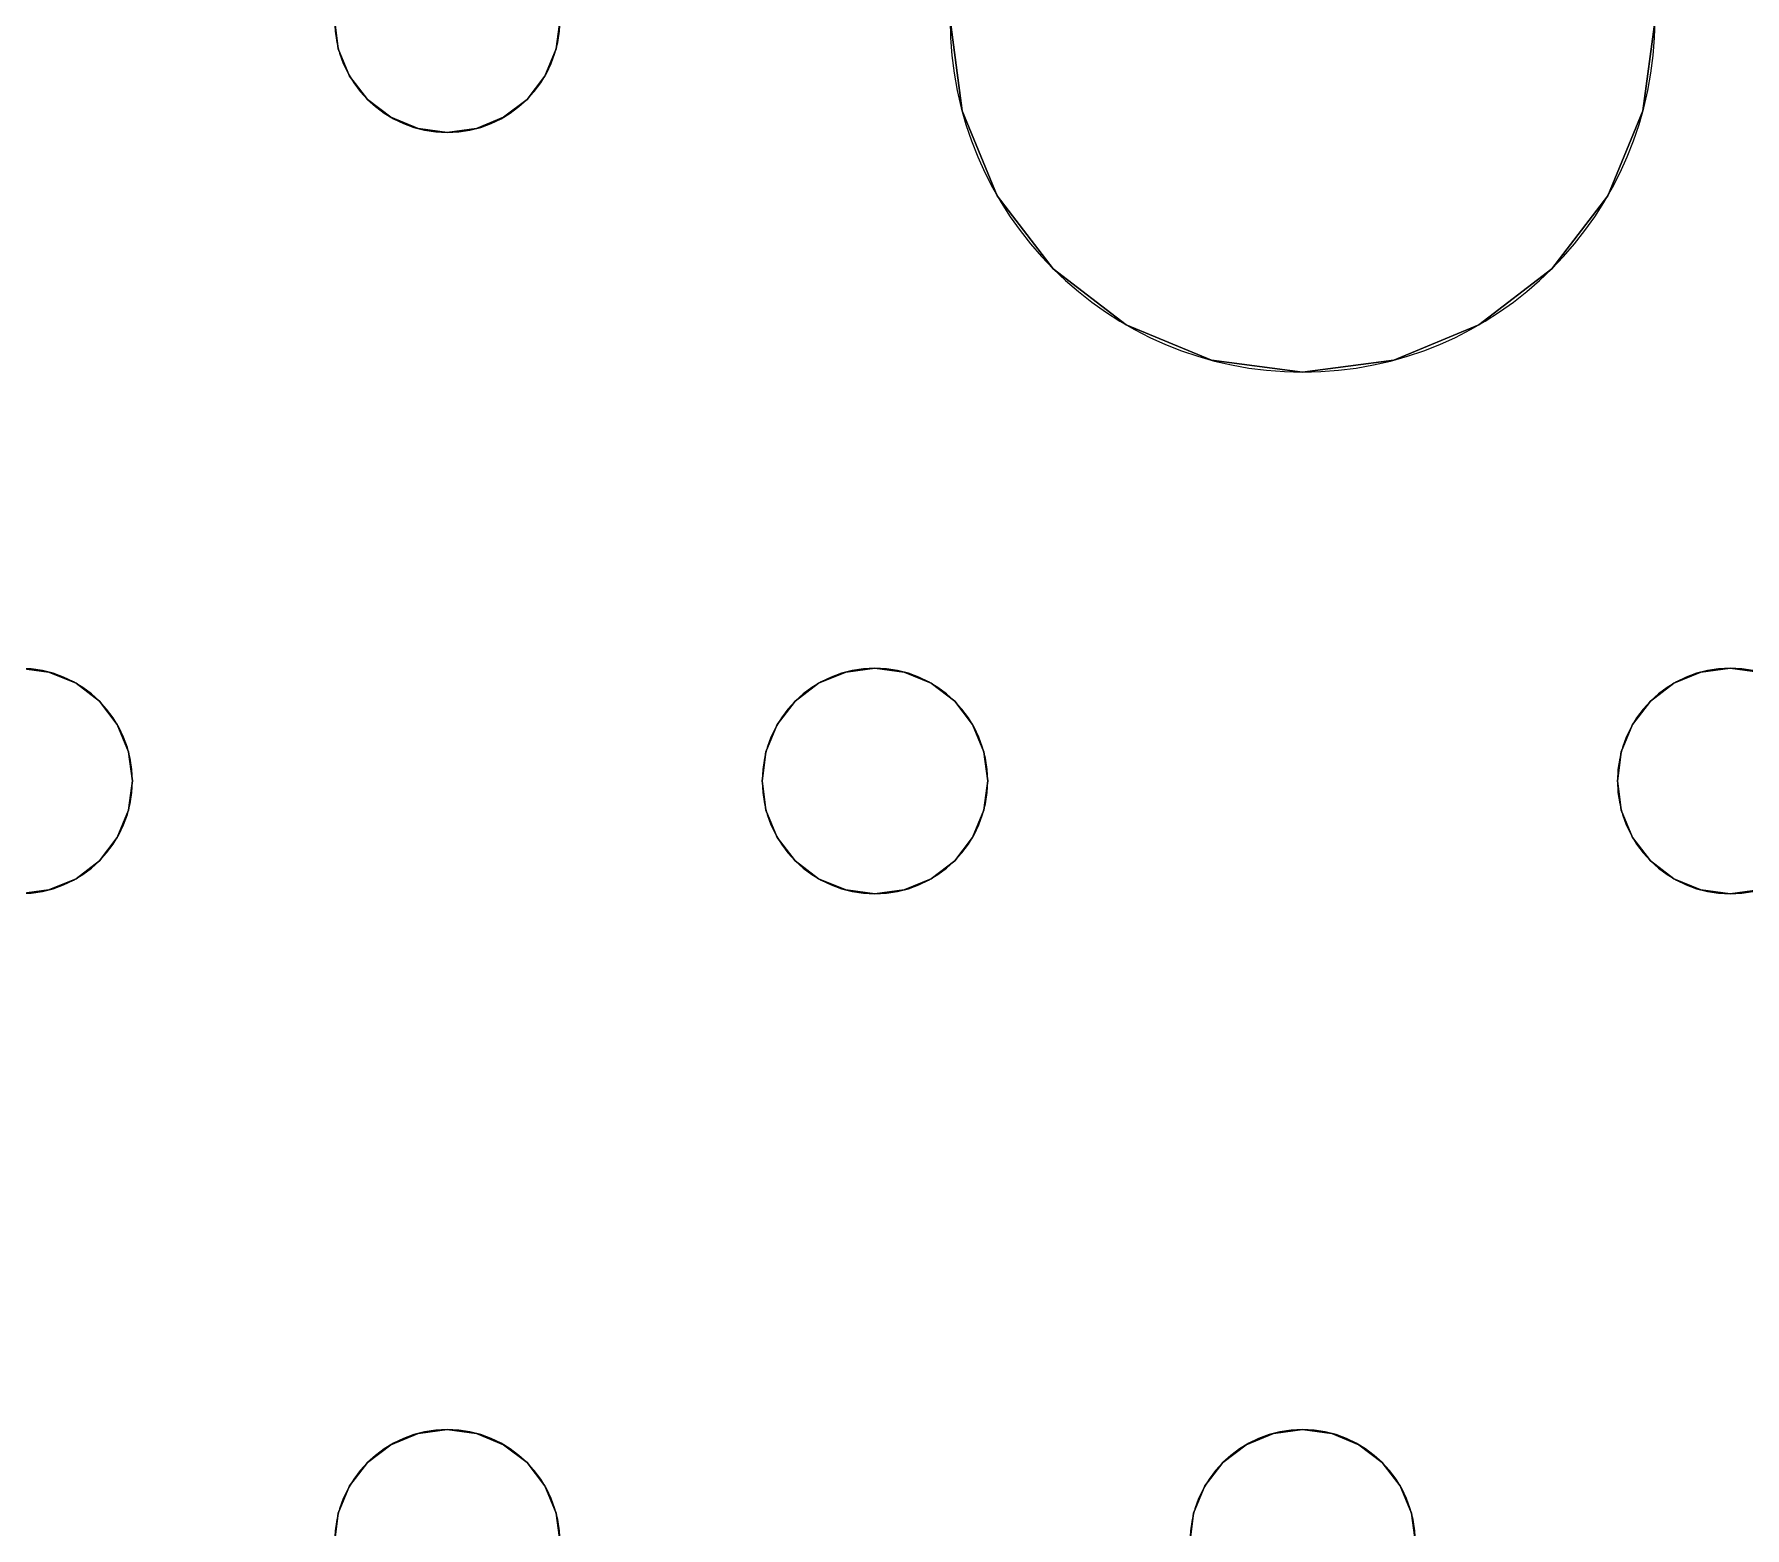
# Model space of a CAD drawing. Header units: millimetres. Extents: x -1 to 1601, y -701 to 1.
# Drawn here: x 370.7 to 431.4, y -286.5 to -233.5 of the extents above; entities that cross this region are included whole.
import ezdxf

# ---------------------------------------------------------------- set-up
doc = ezdxf.new("R2010")
doc.units = ezdxf.units.MM
doc.layers.add('IQ_200_3D', color=1, linetype='Continuous')
doc.layers.add('IQ_204_2D', color=7, linetype='Continuous')

msp = doc.modelspace()

# ---------------------------------------------------------------- linework, layer by layer
at = {"layer": 'IQ_200_3D', "lineweight": 18}
for points, invisible_edges in [([(122.762, -68.034, 850), (1477.238, -68.034, 850), (1477.238, -397.966, 850), (122.762, -397.966, 850)], 10), ([(122.762, -68.034, 860), (122.762, -397.966, 860), (1477.238, -397.966, 860), (1477.238, -68.034, 860)], 5), ([(358.913, -234.035, 888), (359.049, -233, 888), (381.382, -233, 888), (381.519, -234.035, 888)], 10), ([(381.382, -233, 890), (359.049, -233, 890), (358.913, -234.035, 890), (381.519, -234.035, 890)], 5), ([(381.382, -233, 890), (381.519, -234.035, 890), (381.519, -234.035, 888), (381.382, -233, 888)], 2), ([(389.246, -234.035, 890), (389.382, -233, 890), (389.382, -233, 888), (389.246, -234.035, 888)], 8), ([(389.246, -234.035, 888), (389.382, -233, 888), (403.216, -233, 888), (403.642, -236.235, 888)], 10), ([(403.216, -233, 890), (389.382, -233, 890), (389.246, -234.035, 890), (403.642, -236.235, 890)], 5), ([(403.216, -233, 890), (403.642, -236.235, 890), (403.642, -236.235, 888), (403.216, -233, 888)], 2), ([(427.79, -236.235, 890), (428.216, -233, 890), (428.216, -233, 888), (427.79, -236.235, 888)], 8), ([(442.185, -234.035, 888), (427.79, -236.235, 888), (428.216, -233, 888), (442.049, -233, 888)], 5), ([(442.185, -234.035, 890), (442.049, -233, 890), (428.216, -233, 890), (427.79, -236.235, 890)], 10), ([(358.513, -235, 888), (358.913, -234.035, 888), (381.519, -234.035, 888), (381.918, -235, 888)], 10), ([(358.513, -235, 890), (381.918, -235, 890), (381.519, -234.035, 890), (358.913, -234.035, 890)], 5), ([(381.519, -234.035, 890), (381.918, -235, 890), (381.918, -235, 888), (381.519, -234.035, 888)], 10), ([(388.847, -235, 890), (389.246, -234.035, 890), (389.246, -234.035, 888), (388.847, -235, 888)], 10), ([(389.246, -234.035, 888), (403.642, -236.235, 888), (388.847, -235, 888)], 3), ([(403.642, -236.235, 890), (389.246, -234.035, 890), (388.847, -235, 890)], 13), ([(442.585, -235, 888), (427.79, -236.235, 888), (442.185, -234.035, 888)], 3), ([(427.79, -236.235, 890), (442.585, -235, 890), (442.185, -234.035, 890)], 13), ([(370.216, -256, 888), (357.878, -235.828, 888), (358.513, -235, 888), (381.918, -235, 888)], 13), ([(381.918, -235, 890), (358.513, -235, 890), (370.216, -256, 890), (382.554, -235.828, 890)], 7), ([(381.918, -235, 888), (382.554, -235.828, 888), (370.216, -256, 888)], 14), ([(381.918, -235, 890), (382.554, -235.828, 890), (382.554, -235.828, 888), (381.918, -235, 888)], 10), ([(388.211, -235.828, 890), (388.847, -235, 890), (388.847, -235, 888), (388.211, -235.828, 888)], 10), ([(388.211, -235.828, 888), (388.847, -235, 888), (403.642, -236.235, 888), (404.89, -239.25, 888)], 10), ([(403.642, -236.235, 890), (388.847, -235, 890), (388.211, -235.828, 890), (404.89, -239.25, 890)], 5), ([(443.221, -235.828, 888), (426.541, -239.25, 888), (427.79, -236.235, 888), (442.585, -235, 888)], 5), ([(443.221, -235.828, 890), (442.585, -235, 890), (427.79, -236.235, 890), (426.541, -239.25, 890)], 10), ([(382.554, -235.828, 888), (383.382, -236.464, 888), (371.251, -256.136, 888), (370.216, -256, 888)], 10), ([(371.251, -256.136, 890), (383.382, -236.464, 890), (382.554, -235.828, 890), (370.216, -256, 890)], 5), ([(382.554, -235.828, 890), (383.382, -236.464, 890), (383.382, -236.464, 888), (382.554, -235.828, 888)], 10), ([(387.382, -236.464, 890), (388.211, -235.828, 890), (388.211, -235.828, 888), (387.382, -236.464, 888)], 10), ([(388.211, -235.828, 888), (404.89, -239.25, 888), (399.514, -256.136, 888), (387.382, -236.464, 888)], 7), ([(399.514, -256.136, 890), (388.211, -235.828, 890), (387.382, -236.464, 890), (398.549, -256.536, 890)], 5), ([(399.514, -256.136, 890), (406.877, -241.839, 890), (404.89, -239.25, 890), (388.211, -235.828, 890)], 13), ([(431.918, -256.136, 888), (424.555, -241.839, 888), (426.541, -239.25, 888), (443.221, -235.828, 888)], 13), ([(443.221, -235.828, 890), (426.541, -239.25, 890), (431.918, -256.136, 890), (444.049, -236.464, 890)], 7), ([(383.382, -236.464, 888), (384.347, -236.864, 888), (372.216, -256.536, 888), (371.251, -256.136, 888)], 10), ([(372.216, -256.536, 890), (384.347, -236.864, 890), (383.382, -236.464, 890), (371.251, -256.136, 890)], 5), ([(383.382, -236.464, 890), (384.347, -236.864, 890), (384.347, -236.864, 888), (383.382, -236.464, 888)], 10), ([(386.418, -236.864, 890), (387.382, -236.464, 890), (387.382, -236.464, 888), (386.418, -236.864, 888)], 10), ([(398.549, -256.536, 888), (386.418, -236.864, 888), (387.382, -236.464, 888), (399.514, -256.136, 888)], 5), ([(386.418, -236.864, 890), (397.721, -257.172, 890), (398.549, -256.536, 890), (387.382, -236.464, 890)], 5), ([(403.642, -236.235, 890), (404.89, -239.25, 890), (404.89, -239.25, 888), (403.642, -236.235, 888)], 10), ([(426.541, -239.25, 890), (427.79, -236.235, 890), (427.79, -236.235, 888), (426.541, -239.25, 888)], 10), ([(384.347, -236.864, 888), (385.382, -237, 888), (373.044, -257.172, 888), (372.216, -256.536, 888)], 10), ([(373.044, -257.172, 890), (385.382, -237, 890), (384.347, -236.864, 890), (372.216, -256.536, 890)], 5), ([(373.68, -258, 888), (373.044, -257.172, 888), (385.382, -237, 888), (397.085, -258, 888)], 14), ([(373.044, -257.172, 890), (373.68, -258, 890), (385.382, -237, 890)], 14), ([(397.085, -258, 890), (397.721, -257.172, 890), (385.382, -237, 890), (373.68, -258, 890)], 14), ([(385.382, -237, 888), (384.347, -236.864, 888), (384.347, -236.864, 890), (385.382, -237, 890)], 10), ([(386.418, -236.864, 888), (385.382, -237, 888), (385.382, -237, 890), (386.418, -236.864, 890)], 10), ([(397.721, -257.172, 888), (397.085, -258, 888), (385.382, -237, 888), (386.418, -236.864, 888)], 10), ([(397.721, -257.172, 890), (386.418, -236.864, 890), (385.382, -237, 890)], 13), ([(386.418, -236.864, 888), (398.549, -256.536, 888), (397.721, -257.172, 888)], 13), ([(406.877, -241.839, 888), (400.549, -256, 888), (399.514, -256.136, 888), (404.89, -239.25, 888)], 5), ([(404.89, -239.25, 890), (406.877, -241.839, 890), (406.877, -241.839, 888), (404.89, -239.25, 888)], 10), ([(424.555, -241.839, 890), (426.541, -239.25, 890), (426.541, -239.25, 888), (424.555, -241.839, 888)], 10), ([(424.555, -241.839, 890), (430.882, -256, 890), (431.918, -256.136, 890), (426.541, -239.25, 890)], 5), ([(400.549, -256, 890), (406.877, -241.839, 890), (399.514, -256.136, 890)], 3), ([(401.584, -256.136, 888), (400.549, -256, 888), (406.877, -241.839, 888), (409.466, -243.825, 888)], 10), ([(406.877, -241.839, 890), (400.549, -256, 890), (401.584, -256.136, 890)], 13), ([(409.466, -243.825, 890), (406.877, -241.839, 890), (401.584, -256.136, 890), (402.549, -256.536, 890)], 10), ([(406.877, -241.839, 890), (409.466, -243.825, 890), (409.466, -243.825, 888), (406.877, -241.839, 888)], 10), ([(421.966, -243.825, 890), (424.555, -241.839, 890), (424.555, -241.839, 888), (421.966, -243.825, 888)], 10), ([(421.966, -243.825, 888), (424.555, -241.839, 888), (429.847, -256.136, 888), (428.882, -256.536, 888)], 10), ([(421.966, -243.825, 890), (428.882, -256.536, 890), (429.847, -256.136, 890), (424.555, -241.839, 890)], 5), ([(429.847, -256.136, 888), (424.555, -241.839, 888), (430.882, -256, 888)], 3), ([(424.555, -241.839, 888), (431.918, -256.136, 888), (430.882, -256, 888)], 13), ([(424.555, -241.839, 890), (429.847, -256.136, 890), (430.882, -256, 890)], 13), ([(409.466, -243.825, 888), (402.549, -256.536, 888), (401.584, -256.136, 888)], 13), ([(403.378, -257.172, 888), (402.549, -256.536, 888), (409.466, -243.825, 888), (412.481, -245.074, 888)], 10), ([(403.378, -257.172, 890), (412.481, -245.074, 890), (409.466, -243.825, 890), (402.549, -256.536, 890)], 5), ([(409.466, -243.825, 890), (412.481, -245.074, 890), (412.481, -245.074, 888), (409.466, -243.825, 888)], 10), ([(418.951, -245.074, 890), (421.966, -243.825, 890), (421.966, -243.825, 888), (418.951, -245.074, 888)], 10), ([(428.054, -257.172, 888), (418.951, -245.074, 888), (421.966, -243.825, 888), (428.882, -256.536, 888)], 5), ([(421.966, -243.825, 890), (418.951, -245.074, 890), (428.054, -257.172, 890), (428.882, -256.536, 890)], 10), ([(412.481, -245.074, 888), (415.716, -245.5, 888), (404.013, -258, 888), (403.378, -257.172, 888)], 10), ([(404.013, -258, 890), (415.716, -245.5, 890), (412.481, -245.074, 890), (403.378, -257.172, 890)], 5), ([(415.716, -245.5, 888), (412.481, -245.074, 888), (412.481, -245.074, 890), (415.716, -245.5, 890)], 10), ([(418.951, -245.074, 888), (415.716, -245.5, 888), (415.716, -245.5, 890), (418.951, -245.074, 890)], 10), ([(427.418, -258, 888), (415.716, -245.5, 888), (418.951, -245.074, 888), (428.054, -257.172, 888)], 5), ([(427.418, -258, 890), (428.054, -257.172, 890), (418.951, -245.074, 890), (415.716, -245.5, 890)], 10), ([(404.413, -258.965, 888), (404.013, -258, 888), (415.716, -245.5, 888), (427.019, -258.965, 888)], 14), ([(404.413, -258.965, 890), (415.716, -245.5, 890), (404.013, -258, 890)], 3), ([(427.019, -258.965, 890), (427.418, -258, 890), (415.716, -245.5, 890), (404.413, -258.965, 890)], 14), ([(427.418, -258, 888), (427.019, -258.965, 888), (415.716, -245.5, 888)], 14), ([(370.216, -256, 888), (371.251, -256.136, 888), (371.251, -256.136, 890), (370.216, -256, 890)], 10), ([(399.514, -256.136, 888), (400.549, -256, 888), (400.549, -256, 890), (399.514, -256.136, 890)], 10), ([(400.549, -256, 888), (401.584, -256.136, 888), (401.584, -256.136, 890), (400.549, -256, 890)], 10), ([(429.847, -256.136, 888), (430.882, -256, 888), (430.882, -256, 890), (429.847, -256.136, 890)], 10), ([(430.882, -256, 888), (431.918, -256.136, 888), (431.918, -256.136, 890), (430.882, -256, 890)], 10), ([(372.216, -256.536, 890), (371.251, -256.136, 890), (371.251, -256.136, 888), (372.216, -256.536, 888)], 10), ([(373.044, -257.172, 890), (372.216, -256.536, 890), (372.216, -256.536, 888), (373.044, -257.172, 888)], 10), ([(398.549, -256.536, 890), (397.721, -257.172, 890), (397.721, -257.172, 888), (398.549, -256.536, 888)], 10), ([(399.514, -256.136, 890), (398.549, -256.536, 890), (398.549, -256.536, 888), (399.514, -256.136, 888)], 10), ([(402.549, -256.536, 890), (401.584, -256.136, 890), (401.584, -256.136, 888), (402.549, -256.536, 888)], 10), ([(403.378, -257.172, 890), (402.549, -256.536, 890), (402.549, -256.536, 888), (403.378, -257.172, 888)], 10), ([(428.882, -256.536, 890), (428.054, -257.172, 890), (428.054, -257.172, 888), (428.882, -256.536, 888)], 10), ([(429.847, -256.136, 890), (428.882, -256.536, 890), (428.882, -256.536, 888), (429.847, -256.136, 888)], 10), ([(373.68, -258, 890), (373.044, -257.172, 890), (373.044, -257.172, 888), (373.68, -258, 888)], 10), ([(397.721, -257.172, 890), (397.085, -258, 890), (397.085, -258, 888), (397.721, -257.172, 888)], 10), ([(404.013, -258, 890), (403.378, -257.172, 890), (403.378, -257.172, 888), (404.013, -258, 888)], 10), ([(428.054, -257.172, 890), (427.418, -258, 890), (427.418, -258, 888), (428.054, -257.172, 888)], 10), ([(374.079, -258.965, 890), (373.68, -258, 890), (373.68, -258, 888), (374.079, -258.965, 888)], 10), ([(396.685, -258.965, 888), (374.079, -258.965, 888), (373.68, -258, 888), (397.085, -258, 888)], 5), ([(396.685, -258.965, 890), (397.085, -258, 890), (373.68, -258, 890), (374.079, -258.965, 890)], 10), ([(397.085, -258, 890), (396.685, -258.965, 890), (396.685, -258.965, 888), (397.085, -258, 888)], 10), ([(404.413, -258.965, 890), (404.013, -258, 890), (404.013, -258, 888), (404.413, -258.965, 888)], 10), ([(427.418, -258, 890), (427.019, -258.965, 890), (427.019, -258.965, 888), (427.418, -258, 888)], 10), ([(374.216, -260, 890), (374.079, -258.965, 890), (374.079, -258.965, 888), (374.216, -260, 888)], 2), ([(396.549, -260, 888), (374.216, -260, 888), (374.079, -258.965, 888), (396.685, -258.965, 888)], 5), ([(374.079, -258.965, 890), (396.549, -260, 890), (396.685, -258.965, 890)], 13), ([(374.216, -260, 890), (396.685, -261.035, 890), (396.549, -260, 890), (374.079, -258.965, 890)], 5), ([(396.685, -258.965, 890), (396.549, -260, 890), (396.549, -260, 888), (396.685, -258.965, 888)], 8), ([(404.549, -260, 890), (404.413, -258.965, 890), (404.413, -258.965, 888), (404.549, -260, 888)], 2), ([(426.882, -260, 888), (404.549, -260, 888), (404.413, -258.965, 888), (427.019, -258.965, 888)], 5), ([(426.882, -260, 890), (427.019, -258.965, 890), (404.413, -258.965, 890), (404.549, -260, 890)], 10), ([(427.019, -258.965, 890), (426.882, -260, 890), (426.882, -260, 888), (427.019, -258.965, 888)], 8), ([(374.079, -261.035, 890), (374.216, -260, 890), (374.216, -260, 888), (374.079, -261.035, 888)], 8), ([(396.685, -261.035, 888), (374.079, -261.035, 888), (374.216, -260, 888), (396.549, -260, 888)], 5), ([(374.079, -261.035, 890), (396.685, -261.035, 890), (374.216, -260, 890)], 3), ([(396.549, -260, 890), (396.685, -261.035, 890), (396.685, -261.035, 888), (396.549, -260, 888)], 2), ([(404.413, -261.035, 890), (404.549, -260, 890), (404.549, -260, 888), (404.413, -261.035, 888)], 8), ([(427.019, -261.035, 888), (427.418, -262, 888), (404.413, -261.035, 888), (404.549, -260, 888)], 10), ([(404.549, -260, 890), (404.413, -261.035, 890), (427.019, -261.035, 890), (426.882, -260, 890)], 10), ([(404.549, -260, 888), (426.882, -260, 888), (427.019, -261.035, 888)], 13), ([(426.882, -260, 890), (427.019, -261.035, 890), (427.019, -261.035, 888), (426.882, -260, 888)], 2), ([(373.68, -262, 890), (374.079, -261.035, 890), (374.079, -261.035, 888), (373.68, -262, 888)], 10), ([(373.68, -262, 888), (374.079, -261.035, 888), (397.085, -262, 888), (385.382, -283, 888)], 14), ([(397.085, -262, 890), (396.685, -261.035, 890), (374.079, -261.035, 890), (373.68, -262, 890)], 10), ([(397.085, -262, 888), (374.079, -261.035, 888), (396.685, -261.035, 888)], 3), ([(396.685, -261.035, 890), (397.085, -262, 890), (397.085, -262, 888), (396.685, -261.035, 888)], 10), ([(404.013, -262, 890), (404.413, -261.035, 890), (404.413, -261.035, 888), (404.013, -262, 888)], 10), ([(404.013, -262, 888), (404.413, -261.035, 888), (427.418, -262, 888), (415.716, -283, 888)], 14), ([(427.418, -262, 890), (427.019, -261.035, 890), (404.413, -261.035, 890), (404.013, -262, 890)], 10), ([(427.019, -261.035, 890), (427.418, -262, 890), (427.418, -262, 888), (427.019, -261.035, 888)], 10), ([(373.044, -262.828, 890), (373.68, -262, 890), (373.68, -262, 888), (373.044, -262.828, 888)], 10), ([(373.044, -262.828, 888), (373.68, -262, 888), (385.382, -283, 888), (384.347, -283.136, 888)], 10), ([(385.382, -283, 890), (373.68, -262, 890), (373.044, -262.828, 890), (384.347, -283.136, 890)], 5), ([(385.382, -283, 890), (397.721, -262.828, 890), (397.085, -262, 890), (373.68, -262, 890)], 13), ([(385.382, -283, 888), (397.085, -262, 888), (397.721, -262.828, 888), (386.418, -283.136, 888)], 5), ([(397.085, -262, 890), (397.721, -262.828, 890), (397.721, -262.828, 888), (397.085, -262, 888)], 10), ([(403.378, -262.828, 890), (404.013, -262, 890), (404.013, -262, 888), (403.378, -262.828, 888)], 10), ([(403.378, -262.828, 888), (404.013, -262, 888), (415.716, -283, 888), (414.68, -283.136, 888)], 10), ([(415.716, -283, 890), (404.013, -262, 890), (403.378, -262.828, 890), (414.68, -283.136, 890)], 5), ([(415.716, -283, 890), (428.054, -262.828, 890), (427.418, -262, 890), (404.013, -262, 890)], 13), ([(415.716, -283, 888), (427.418, -262, 888), (428.054, -262.828, 888), (416.751, -283.136, 888)], 5), ([(427.418, -262, 890), (428.054, -262.828, 890), (428.054, -262.828, 888), (427.418, -262, 888)], 10), ([(372.216, -263.464, 890), (373.044, -262.828, 890), (373.044, -262.828, 888), (372.216, -263.464, 888)], 10), ([(372.216, -263.464, 888), (373.044, -262.828, 888), (384.347, -283.136, 888), (383.382, -283.536, 888)], 10), ([(384.347, -283.136, 890), (373.044, -262.828, 890), (372.216, -263.464, 890), (383.382, -283.536, 890)], 5), ([(397.721, -262.828, 890), (385.382, -283, 890), (386.418, -283.136, 890)], 13), ([(386.418, -283.136, 888), (397.721, -262.828, 888), (398.549, -263.464, 888), (387.382, -283.536, 888)], 5), ([(398.549, -263.464, 890), (397.721, -262.828, 890), (386.418, -283.136, 890), (387.382, -283.536, 890)], 10), ([(397.721, -262.828, 890), (398.549, -263.464, 890), (398.549, -263.464, 888), (397.721, -262.828, 888)], 10), ([(402.549, -263.464, 890), (403.378, -262.828, 890), (403.378, -262.828, 888), (402.549, -263.464, 888)], 10), ([(402.549, -263.464, 888), (403.378, -262.828, 888), (414.68, -283.136, 888), (413.716, -283.536, 888)], 10), ([(414.68, -283.136, 890), (403.378, -262.828, 890), (402.549, -263.464, 890), (413.716, -283.536, 890)], 5), ([(428.054, -262.828, 890), (415.716, -283, 890), (416.751, -283.136, 890)], 13), ([(416.751, -283.136, 888), (428.054, -262.828, 888), (428.882, -263.464, 888), (417.716, -283.536, 888)], 5), ([(428.882, -263.464, 890), (428.054, -262.828, 890), (416.751, -283.136, 890), (417.716, -283.536, 890)], 10), ([(428.054, -262.828, 890), (428.882, -263.464, 890), (428.882, -263.464, 888), (428.054, -262.828, 888)], 10), ([(371.251, -263.864, 888), (370.216, -264, 888), (370.216, -264, 890), (371.251, -263.864, 890)], 10), ([(382.554, -284.172, 888), (370.216, -264, 888), (371.251, -263.864, 888), (383.382, -283.536, 888)], 5), ([(382.554, -284.172, 890), (371.251, -263.864, 890), (370.216, -264, 890), (381.918, -285, 890)], 5), ([(371.251, -263.864, 890), (372.216, -263.464, 890), (372.216, -263.464, 888), (371.251, -263.864, 888)], 10), ([(383.382, -283.536, 888), (371.251, -263.864, 888), (372.216, -263.464, 888)], 13), ([(383.382, -283.536, 890), (372.216, -263.464, 890), (371.251, -263.864, 890), (382.554, -284.172, 890)], 5), ([(387.382, -283.536, 888), (398.549, -263.464, 888), (399.514, -263.864, 888), (388.211, -284.172, 888)], 5), ([(387.382, -283.536, 890), (399.514, -263.864, 890), (398.549, -263.464, 890)], 13), ([(388.211, -284.172, 890), (400.549, -264, 890), (399.514, -263.864, 890), (387.382, -283.536, 890)], 5), ([(399.514, -263.864, 888), (400.549, -264, 888), (388.211, -284.172, 888)], 14), ([(398.549, -263.464, 890), (399.514, -263.864, 890), (399.514, -263.864, 888), (398.549, -263.464, 888)], 10), ([(400.549, -264, 888), (399.514, -263.864, 888), (399.514, -263.864, 890), (400.549, -264, 890)], 10), ([(401.584, -263.864, 888), (400.549, -264, 888), (400.549, -264, 890), (401.584, -263.864, 890)], 10), ([(412.887, -284.172, 888), (412.252, -285, 888), (400.549, -264, 888), (401.584, -263.864, 888)], 10), ([(412.887, -284.172, 890), (401.584, -263.864, 890), (400.549, -264, 890)], 13), ([(401.584, -263.864, 890), (402.549, -263.464, 890), (402.549, -263.464, 888), (401.584, -263.864, 888)], 10), ([(401.584, -263.864, 888), (402.549, -263.464, 888), (413.716, -283.536, 888), (412.887, -284.172, 888)], 10), ([(413.716, -283.536, 890), (402.549, -263.464, 890), (401.584, -263.864, 890), (412.887, -284.172, 890)], 5), ([(428.882, -263.464, 888), (429.847, -263.864, 888), (417.716, -283.536, 888)], 14), ([(429.847, -263.864, 890), (428.882, -263.464, 890), (417.716, -283.536, 890), (418.544, -284.172, 890)], 10), ([(418.544, -284.172, 888), (417.716, -283.536, 888), (429.847, -263.864, 888), (430.882, -264, 888)], 10), ([(430.882, -264, 890), (429.847, -263.864, 890), (418.544, -284.172, 890), (419.18, -285, 890)], 10), ([(428.882, -263.464, 890), (429.847, -263.864, 890), (429.847, -263.864, 888), (428.882, -263.464, 888)], 10), ([(430.882, -264, 888), (429.847, -263.864, 888), (429.847, -263.864, 890), (430.882, -264, 890)], 10), ([(431.918, -263.864, 888), (430.882, -264, 888), (430.882, -264, 890), (431.918, -263.864, 890)], 10), ([(443.221, -284.172, 888), (442.585, -285, 888), (430.882, -264, 888), (431.918, -263.864, 888)], 10), ([(443.221, -284.172, 890), (444.049, -283.536, 890), (431.918, -263.864, 890), (430.882, -264, 890)], 10), ([(358.513, -285, 888), (357.878, -284.172, 888), (370.216, -264, 888), (381.918, -285, 888)], 14), ([(381.918, -285, 890), (370.216, -264, 890), (358.513, -285, 890), (381.519, -285.965, 890)], 7), ([(381.918, -285, 888), (370.216, -264, 888), (382.554, -284.172, 888)], 3), ([(388.847, -285, 888), (388.211, -284.172, 888), (400.549, -264, 888), (412.252, -285, 888)], 14), ([(388.847, -285, 890), (400.549, -264, 890), (388.211, -284.172, 890)], 3), ([(400.549, -264, 890), (388.847, -285, 890), (412.252, -285, 890), (412.887, -284.172, 890)], 11), ([(419.18, -285, 888), (418.544, -284.172, 888), (430.882, -264, 888)], 14), ([(442.585, -285, 888), (442.185, -285.965, 888), (419.18, -285, 888), (430.882, -264, 888)], 14), ([(442.585, -285, 890), (443.221, -284.172, 890), (430.882, -264, 890), (419.18, -285, 890)], 14), ([(384.347, -283.136, 890), (383.382, -283.536, 890), (383.382, -283.536, 888), (384.347, -283.136, 888)], 10), ([(384.347, -283.136, 888), (385.382, -283, 888), (385.382, -283, 890), (384.347, -283.136, 890)], 10), ([(385.382, -283, 888), (386.418, -283.136, 888), (386.418, -283.136, 890), (385.382, -283, 890)], 10), ([(387.382, -283.536, 890), (386.418, -283.136, 890), (386.418, -283.136, 888), (387.382, -283.536, 888)], 10), ([(414.68, -283.136, 890), (413.716, -283.536, 890), (413.716, -283.536, 888), (414.68, -283.136, 888)], 10), ([(414.68, -283.136, 888), (415.716, -283, 888), (415.716, -283, 890), (414.68, -283.136, 890)], 10), ([(415.716, -283, 888), (416.751, -283.136, 888), (416.751, -283.136, 890), (415.716, -283, 890)], 10), ([(417.716, -283.536, 890), (416.751, -283.136, 890), (416.751, -283.136, 888), (417.716, -283.536, 888)], 10), ([(383.382, -283.536, 890), (382.554, -284.172, 890), (382.554, -284.172, 888), (383.382, -283.536, 888)], 10), ([(388.211, -284.172, 890), (387.382, -283.536, 890), (387.382, -283.536, 888), (388.211, -284.172, 888)], 10), ([(413.716, -283.536, 890), (412.887, -284.172, 890), (412.887, -284.172, 888), (413.716, -283.536, 888)], 10), ([(418.544, -284.172, 890), (417.716, -283.536, 890), (417.716, -283.536, 888), (418.544, -284.172, 888)], 10), ([(382.554, -284.172, 890), (381.918, -285, 890), (381.918, -285, 888), (382.554, -284.172, 888)], 10), ([(388.847, -285, 890), (388.211, -284.172, 890), (388.211, -284.172, 888), (388.847, -285, 888)], 10), ([(412.887, -284.172, 890), (412.252, -285, 890), (412.252, -285, 888), (412.887, -284.172, 888)], 10), ([(419.18, -285, 890), (418.544, -284.172, 890), (418.544, -284.172, 888), (419.18, -285, 888)], 10), ([(381.519, -285.965, 888), (358.913, -285.965, 888), (358.513, -285, 888), (381.918, -285, 888)], 5), ([(358.513, -285, 890), (358.913, -285.965, 890), (381.519, -285.965, 890)], 14), ([(381.918, -285, 890), (381.519, -285.965, 890), (381.519, -285.965, 888), (381.918, -285, 888)], 10), ([(389.246, -285.965, 890), (388.847, -285, 890), (388.847, -285, 888), (389.246, -285.965, 888)], 10), ([(389.246, -285.965, 888), (388.847, -285, 888), (411.852, -285.965, 888), (411.716, -287, 888)], 10), ([(411.852, -285.965, 888), (388.847, -285, 888), (412.252, -285, 888)], 3), ([(388.847, -285, 890), (389.246, -285.965, 890), (411.852, -285.965, 890), (412.252, -285, 890)], 10), ([(412.252, -285, 890), (411.852, -285.965, 890), (411.852, -285.965, 888), (412.252, -285, 888)], 10), ([(419.579, -285.965, 890), (419.18, -285, 890), (419.18, -285, 888), (419.579, -285.965, 888)], 10), ([(419.579, -285.965, 888), (419.18, -285, 888), (442.185, -285.965, 888), (442.049, -287, 888)], 10), ([(442.185, -285.965, 890), (442.585, -285, 890), (419.18, -285, 890), (419.579, -285.965, 890)], 10), ([(381.382, -287, 888), (359.049, -287, 888), (358.913, -285.965, 888), (381.519, -285.965, 888)], 5), ([(381.382, -287, 890), (381.519, -285.965, 890), (358.913, -285.965, 890), (359.049, -287, 890)], 10), ([(381.519, -285.965, 890), (381.382, -287, 890), (381.382, -287, 888), (381.519, -285.965, 888)], 8), ([(389.382, -287, 890), (389.246, -285.965, 890), (389.246, -285.965, 888), (389.382, -287, 888)], 2), ([(389.382, -287, 888), (389.246, -285.965, 888), (411.716, -287, 888), (411.852, -288.035, 888)], 10), ([(411.716, -287, 890), (411.852, -285.965, 890), (389.246, -285.965, 890), (389.382, -287, 890)], 10), ([(411.852, -285.965, 890), (411.716, -287, 890), (411.716, -287, 888), (411.852, -285.965, 888)], 8), ([(419.716, -287, 890), (419.579, -285.965, 890), (419.579, -285.965, 888), (419.716, -287, 888)], 2), ([(419.716, -287, 888), (419.579, -285.965, 888), (442.049, -287, 888), (442.185, -288.035, 888)], 10), ([(442.049, -287, 890), (442.185, -285.965, 890), (419.579, -285.965, 890), (419.716, -287, 890)], 10)]:
    msp.add_3dface(points, dxfattribs=dict(at, invisible_edges=invisible_edges))
at = {"layer": 'IQ_204_2D'}
for centre, radius, start, end in [((385.382, -233), 4, 180, 0), ((415.716, -233), 12.5, 180, 0), ((370.216, -260), 4, 0, 180), ((400.549, -260), 4, 0, 180), ((430.882, -260), 4, 0, 180), ((370.216, -260), 4, 180, 0), ((400.549, -260), 4, 180, 0), ((430.882, -260), 4, 180, 0), ((385.382, -287), 4, 0, 180), ((415.716, -287), 4, 0, 180)]:
    msp.add_arc(centre, radius, start, end, dxfattribs=at)

# ---------------------------------------------------------------- meshes
at = {"layer": 'IQ_200_3D', "lineweight": 18}
mesh = msp.add_polyface(dxfattribs=at)
corners = [(1600, 0, 850), (1600, -700, 850), (0, -700, 850), (0, 0, 850), (1210.5, -594, 850), (1211.556, -602.023, 850), (1214.653, -609.5, 850), (1219.58, -615.92, 850), (1226, -620.847, 850), (1233.477, -623.944, 850), (1241.5, -625, 850), (1459.5, -625, 850), (1467.523, -623.944, 850), (1475, -620.847, 850), (1481.42, -615.92, 850), (1486.347, -609.5, 850), (1489.444, -602.023, 850), (1490.5, -594, 850), (1490.5, -476, 850), (1489.444, -467.977, 850), (1486.347, -460.5, 850), (1481.42, -454.08, 850), (1475, -449.153, 850), (1467.523, -446.056, 850), (1459.5, -445, 850), (1241.5, -445, 850), (1233.477, -446.056, 850), (1226, -449.153, 850), (1219.58, -454.08, 850), (1214.653, -460.5, 850), (1211.556, -467.977, 850), (1210.5, -476, 850), (1477.5, -68.034, 850), (122.5, -68.034, 850), (110.412, -69.625, 850), (99.148, -74.291, 850), (89.475, -81.713, 850), (82.053, -91.386, 850), (77.388, -102.65, 850), (75.796, -114.738, 850), (75.796, -351.262, 850), (77.388, -363.35, 850), (82.053, -374.614, 850), (89.475, -384.287, 850), (99.148, -391.709, 850), (110.412, -396.375, 850), (122.5, -397.966, 850), (1477.5, -397.966, 850), (1489.588, -396.375, 850), (1500.852, -391.709, 850), (1510.525, -384.287, 850), (1517.947, -374.614, 850), (1522.612, -363.35, 850), (1524.204, -351.262, 850), (1524.204, -114.738, 850), (1522.612, -102.65, 850), (1517.947, -91.386, 850), (1510.525, -81.713, 850), (1500.852, -74.291, 850), (1489.588, -69.625, 850)]
mesh.append_faces([[corners[k] for k in face] for face in [(37, 3, 36), (35, 3, 34), (4, 46, 31), (31, 46, 30), (55, 0, 54), (16, 1, 15), (14, 1, 13), (21, 49, 20), (11, 1, 10)]], dxfattribs={"vtx0": -1, "vtx1": -1})
mesh.append_faces([[corners[k] for k in face] for face in [(3, 37, 38), (3, 38, 39), (3, 39, 40, 2), (2, 40, 41), (46, 4, 5), (2, 6, 7), (46, 29, 30), (46, 28, 29), (26, 46, 47, 25), (46, 26, 27), (0, 59, 32, 3), (20, 49, 50, 19), (47, 24, 25), (0, 55, 56), (1, 52, 53), (19, 50, 51, 18), (1, 16, 17)]], dxfattribs={"vtx0": -1, "vtx2": -1})
mesh.append_faces([[corners[k] for k in face] for face in [(2, 45, 46, 5), (1, 17, 18, 51)]], dxfattribs={"vtx0": -1, "vtx2": -1, "vtx3": -1})
mesh.append_faces([[corners[k] for k in face] for face in [(41, 42, 2), (35, 36, 3), (33, 34, 3, 32), (43, 44, 2), (44, 45, 2), (42, 43, 2), (5, 6, 2), (27, 28, 46), (7, 8, 2), (8, 9, 2), (58, 59, 0), (56, 57, 0), (57, 58, 0), (51, 52, 1), (23, 24, 47), (11, 12, 1), (12, 13, 1), (14, 15, 1)]], dxfattribs={"vtx1": -1, "vtx2": -1})
mesh.append_faces([[corners[k] for k in face] for face in [(1, 2, 9, 10), (47, 48, 22, 23), (48, 49, 21, 22), (53, 54, 0, 1)]], dxfattribs={"vtx1": -1, "vtx3": -1})
mesh = msp.add_polyface(dxfattribs=at)
corners = [(1600, -700, 900), (1600, -23, 900), (0, -23, 900), (0, -700, 900), (90, -35.113, 900), (1510, -35.113, 900), (1529.382, -37.665, 900), (1547.443, -45.146, 900), (1562.953, -57.047, 900), (1574.854, -72.557, 900), (1582.335, -90.618, 900), (1584.887, -110, 900), (1584.887, -610, 900), (1582.335, -629.382, 900), (1574.854, -647.443, 900), (1562.953, -662.953, 900), (1547.443, -674.854, 900), (1529.382, -682.335, 900), (1510, -684.887, 900), (90, -684.887, 900), (70.618, -682.335, 900), (52.557, -674.854, 900), (37.047, -662.953, 900), (25.146, -647.443, 900), (17.665, -629.382, 900), (15.113, -610, 900), (15.113, -110, 900), (17.665, -90.618, 900), (25.146, -72.557, 900), (37.047, -57.047, 900), (52.557, -45.146, 900), (70.618, -37.665, 900)]
mesh.append_faces([[corners[k] for k in face] for face in [(9, 1, 8), (14, 0, 13), (31, 2, 30), (28, 2, 27), (21, 3, 20), (23, 3, 22)]], dxfattribs={"vtx0": -1, "vtx1": -1})
mesh.append_faces([[corners[k] for k in face] for face in [(1, 9, 10), (1, 11, 12, 0), (0, 14, 15), (0, 18, 19), (2, 28, 29), (3, 23, 24)]], dxfattribs={"vtx0": -1, "vtx2": -1})
mesh.append_faces([[corners[k] for k in face] for face in [(10, 11, 1), (5, 6, 1), (7, 8, 1), (6, 7, 1), (12, 13, 0), (15, 16, 0), (17, 18, 0), (16, 17, 0), (31, 4, 2), (29, 30, 2), (26, 27, 2), (21, 22, 3), (24, 25, 3)]], dxfattribs={"vtx1": -1, "vtx2": -1})
mesh.append_faces([[corners[k] for k in face] for face in [(4, 5, 1, 2), (25, 26, 2, 3), (19, 20, 3, 0)]], dxfattribs={"vtx1": -1, "vtx3": -1})
mesh = msp.add_polyface(dxfattribs=at)
corners = [(1510, -48.392, 890), (90, -48.392, 890), (66.424, -53.082, 890), (46.437, -66.437, 890), (33.082, -86.424, 890), (28.392, -110, 890), (28.392, -610, 890), (33.082, -633.576, 890), (46.437, -653.563, 890), (66.424, -666.918, 890), (90, -671.608, 890), (1510, -671.608, 890), (1533.576, -666.918, 890), (1553.563, -653.563, 890), (1566.918, -633.576, 890), (1571.608, -610, 890), (1571.608, -110, 890), (1566.918, -86.424, 890), (1553.563, -66.437, 890), (1533.576, -53.082, 890), (122.5, -418.034, 890), (1477.5, -418.034, 890), (1489.656, -419.634, 890), (1500.983, -424.326, 890), (1510.71, -431.79, 890), (1518.174, -441.517, 890), (1522.866, -452.844, 890), (1524.466, -465, 890), (1524.466, -605, 890), (1522.866, -617.156, 890), (1518.174, -628.483, 890), (1510.71, -638.21, 890), (1500.983, -645.674, 890), (1489.656, -650.366, 890), (1477.5, -651.966, 890), (122.5, -651.966, 890), (110.344, -650.366, 890), (99.017, -645.674, 890), (89.29, -638.21, 890), (81.826, -628.483, 890), (77.134, -617.156, 890), (75.534, -605, 890), (75.534, -465, 890), (77.134, -452.844, 890), (81.826, -441.517, 890), (89.29, -431.79, 890), (99.017, -424.326, 890), (110.344, -419.634, 890), (122.5, -68.034, 890), (1477.5, -68.034, 890), (1489.588, -69.625, 890), (1500.852, -74.291, 890), (1510.525, -81.713, 890), (1517.947, -91.386, 890), (1522.612, -102.65, 890), (1524.204, -114.738, 890), (1524.204, -351.262, 890), (1522.612, -363.35, 890), (1517.947, -374.614, 890), (1510.525, -384.287, 890), (1500.852, -391.709, 890), (1489.588, -396.375, 890), (1477.5, -397.966, 890), (122.5, -397.966, 890), (110.412, -396.375, 890), (99.148, -391.709, 890), (89.475, -384.287, 890), (82.053, -374.614, 890), (77.388, -363.35, 890), (75.796, -351.262, 890), (75.796, -114.738, 890), (77.388, -102.65, 890), (82.053, -91.386, 890), (89.475, -81.713, 890), (99.148, -74.291, 890), (110.412, -69.625, 890)]
mesh.append_faces([[corners[k] for k in face] for face in [(65, 47, 64), (75, 1, 74), (71, 5, 70), (73, 2, 72)]], dxfattribs={"vtx0": -1, "vtx1": -1})
mesh.append_faces([[corners[k] for k in face] for face in [(15, 28, 29, 14), (11, 32, 33), (16, 55, 56, 15), (54, 17, 18, 53), (53, 18, 19, 52), (52, 19, 0, 51), (0, 50, 51), (10, 37, 38, 9), (64, 47, 20, 63), (8, 39, 40, 7), (39, 8, 9, 38), (69, 42, 43), (1, 75, 48, 0), (3, 71, 72, 2)]], dxfattribs={"vtx0": -1, "vtx2": -1})
mesh.append_faces([[corners[k] for k in face] for face in [(6, 41, 42, 69)]], dxfattribs={"vtx0": -1, "vtx2": -1, "vtx3": -1})
mesh.append_faces([[corners[k] for k in face] for face in [(11, 33, 34, 35), (71, 3, 4, 5)]], dxfattribs={"vtx0": -1, "vtx3": -1})
mesh.append_faces([[corners[k] for k in face] for face in [(49, 50, 0, 48), (36, 37, 10)]], dxfattribs={"vtx1": -1, "vtx2": -1})
mesh.append_faces([[corners[k] for k in face] for face in [(27, 28, 15, 56)]], dxfattribs={"vtx1": -1, "vtx2": -1, "vtx3": -1})
mesh.append_faces([[corners[k] for k in face] for face in [(13, 14, 29, 30), (12, 13, 30, 31), (26, 27, 56, 57), (31, 32, 11, 12), (24, 25, 58, 59), (21, 22, 61, 62), (22, 23, 60, 61), (23, 24, 59, 60), (25, 26, 57, 58), (54, 55, 16, 17), (20, 21, 62, 63), (35, 36, 10, 11), (45, 46, 66, 67), (46, 47, 65, 66), (6, 7, 40, 41), (43, 44, 68, 69), (44, 45, 67, 68), (73, 74, 1, 2), (69, 70, 5, 6)]], dxfattribs={"vtx1": -1, "vtx3": -1})

doc.saveas('drawing.dxf')
